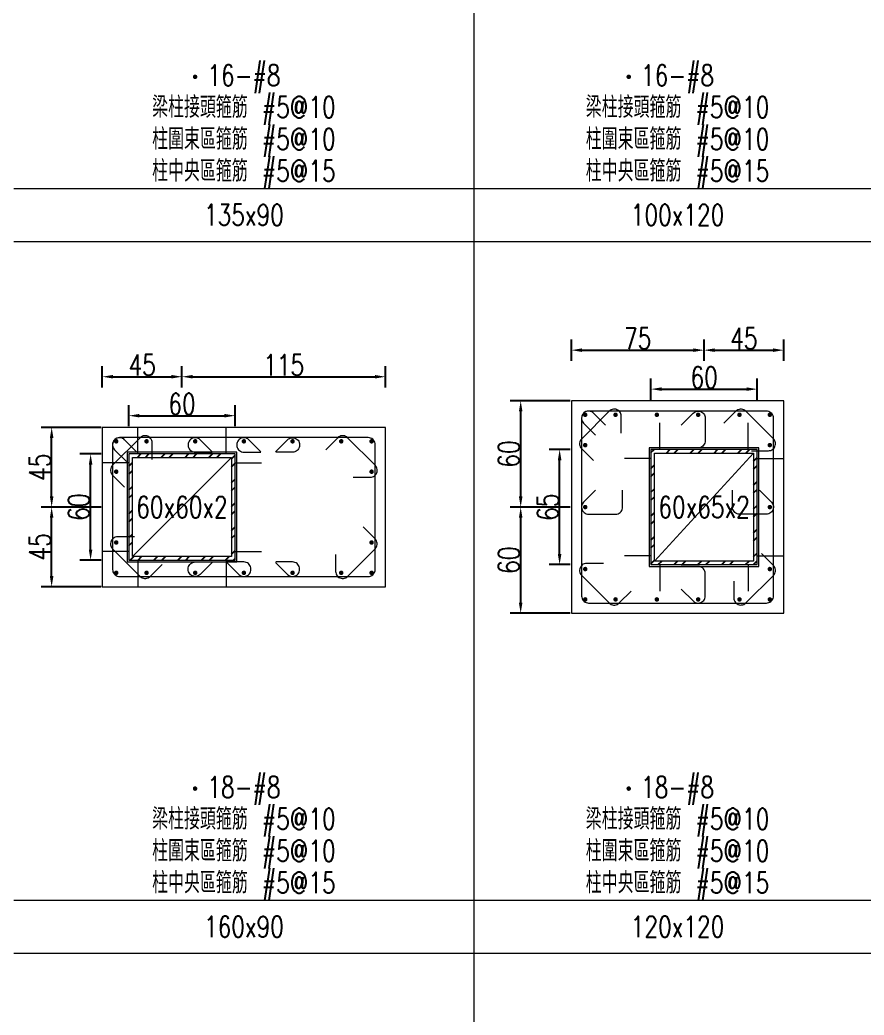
# Model space of a CAD drawing. Header units: millimetres. Extents: x 0 to 3905, y 0 to 8880.
# Drawn here: x 1963 to 2440, y 2779 to 3341 of the extents above; entities that cross this region are included whole.
import ezdxf
from ezdxf.enums import TextEntityAlignment as Align

# ---------------------------------------------------------------- set-up
doc = ezdxf.new("R2010")
doc.units = ezdxf.units.MM
doc.layers.get('DEFPOINTS').update_dxf_attribs({"color": 3})
for name, color, linetype in [('Hatch線', 6, 'Continuous'), ('主筋斷面', 2, 'Continuous'), ('文字-主筋根數', 7, 'Continuous'), ('文字-剪力筋 中央區', 7, 'Continuous'), ('文字-剪力筋-BC', 7, 'Continuous'), ('文字-剪力筋-圍束區', 7, 'Continuous'), ('文字-斷面尺寸', 7, 'Continuous'), ('文字-輔助字', 7, 'Continuous'), ('柱斷面線', 4, 'Continuous'), ('標註字', 4, 'Continuous'), ('箍筋線', 1, 'Continuous'), ('網格線', 7, 'Continuous'), ('鋼柱', 11, 'Continuous')]:
    doc.layers.add(name, color=color, linetype=linetype)
doc.styles.add('note', font='txt.shx', dxfattribs={"width": 0.75, "height": 12})
doc.styles.add('txt', font='txt.shx', dxfattribs={"height": 0.2, "bigfont": 'chineset.shx'})
doc.dimstyles.new('RCAD_DIM', dxfattribs={"dimtxt": 12, "dimasz": 6, "dimexe": 6, "dimexo": 0.625, "dimtad": 1, "dimdec": 0, "dimdsep": 46, "dimtxsty": 'note', "dimcen": 2.5, "dimclrd": 256, "dimclre": 256, "dimclrt": 256, "dimadec": 0, "dimazin": 0, "dimtfac": 1, "dimtmove": 0, "dimatfit": 3, "dimfxl": 0, "dimtolj": 1, "dimarcsym": 0})

# ---------------------------------------------------------------- blocks, each defined once
blk = doc.blocks.new('*D1116')
at = {"layer": 'DEFPOINTS', "color": 0}
for p in [(2085, 3117.62), (2025, 3111), (2085, 3111)]:
    blk.add_point(p, dxfattribs=at)
at = {"layer": '標註字', "lineweight": -2}
for p, q in [((2025, 3111.62), (2025, 3123.62)), ((2085, 3111.62), (2085, 3123.62)), ((2031, 3117.62), (2079, 3117.62))]:
    blk.add_line(p, q, dxfattribs=at)
at = {"layer": '標註字'}
for points in [[(2031, 3118.62), (2031, 3116.62), (2025, 3117.62)], [(2079, 3116.62), (2079, 3118.62), (2085, 3117.62)]]:
    blk.add_solid(points, dxfattribs=at)
at = {"layer": '標註字', "insert": (2055, 3124.25), "char_height": 12, "attachment_point": 5, "style": 'note'}
blk.add_mtext('\\A1;60', dxfattribs=at)
blk = doc.blocks.new('*D1117')
at = {"layer": 'DEFPOINTS', "color": 0}
for p in [(2003.38, 3096), (2010, 3096), (2010, 3036)]:
    blk.add_point(p, dxfattribs=at)
at = {"layer": '標註字', "lineweight": -2}
for p, q in [((2009.38, 3096), (1997.38, 3096)), ((2003.38, 3042), (2003.38, 3090)), ((2009.38, 3036), (1997.38, 3036))]:
    blk.add_line(p, q, dxfattribs=at)
at = {"layer": '標註字'}
for points in [[(2004.38, 3090), (2002.38, 3090), (2003.38, 3096)], [(2002.38, 3042), (2004.38, 3042), (2003.38, 3036)]]:
    blk.add_solid(points, dxfattribs=at)
at = {"layer": '標註字', "insert": (1996.75, 3066), "char_height": 12, "attachment_point": 5, "rotation": 90, "style": 'note'}
blk.add_mtext('\\A1;60', dxfattribs=at)
blk = doc.blocks.new('*D1118')
at = {"layer": 'DEFPOINTS', "color": 0}
for p in [(2055, 3139.62), (2010, 3133), (2055, 3133)]:
    blk.add_point(p, dxfattribs=at)
at = {"layer": '標註字', "lineweight": -2}
for p, q in [((2010, 3133.62), (2010, 3145.62)), ((2055, 3133.62), (2055, 3145.62)), ((2016, 3139.62), (2049, 3139.62))]:
    blk.add_line(p, q, dxfattribs=at)
at = {"layer": '標註字'}
for points in [[(2016, 3140.62), (2016, 3138.62), (2010, 3139.62)], [(2049, 3138.62), (2049, 3140.62), (2055, 3139.62)]]:
    blk.add_solid(points, dxfattribs=at)
at = {"layer": '標註字', "insert": (2032.5, 3146.25), "char_height": 12, "attachment_point": 5, "style": 'note'}
blk.add_mtext('\\A1;45', dxfattribs=at)
blk = doc.blocks.new('*D1119')
at = {"layer": 'DEFPOINTS', "color": 0}
for p in [(2170, 3139.62), (2055, 3133), (2170, 3133)]:
    blk.add_point(p, dxfattribs=at)
at = {"layer": '標註字', "lineweight": -2}
for p, q in [((2055, 3133.62), (2055, 3145.62)), ((2170, 3133.62), (2170, 3145.62)), ((2061, 3139.62), (2164, 3139.62))]:
    blk.add_line(p, q, dxfattribs=at)
at = {"layer": '標註字'}
for points in [[(2061, 3140.62), (2061, 3138.62), (2055, 3139.62)], [(2164, 3138.62), (2164, 3140.62), (2170, 3139.62)]]:
    blk.add_solid(points, dxfattribs=at)
at = {"layer": '標註字', "insert": (2112.5, 3146.25), "char_height": 12, "attachment_point": 5, "style": 'note'}
blk.add_mtext('\\A1;115', dxfattribs=at)
blk = doc.blocks.new('*D1120')
at = {"layer": 'DEFPOINTS', "color": 0}
for p in [(1981.38, 3066), (2010, 3066), (2010, 3021)]:
    blk.add_point(p, dxfattribs=at)
at = {"layer": '標註字', "lineweight": -2}
for p, q in [((2009.38, 3066), (1975.38, 3066)), ((1981.38, 3027), (1981.38, 3060)), ((2009.38, 3021), (1975.38, 3021))]:
    blk.add_line(p, q, dxfattribs=at)
at = {"layer": '標註字'}
for points in [[(1982.38, 3060), (1980.38, 3060), (1981.38, 3066)], [(1980.38, 3027), (1982.38, 3027), (1981.38, 3021)]]:
    blk.add_solid(points, dxfattribs=at)
at = {"layer": '標註字', "insert": (1974.75, 3043.5), "char_height": 12, "attachment_point": 5, "rotation": 90, "style": 'note'}
blk.add_mtext('\\A1;45', dxfattribs=at)
blk = doc.blocks.new('*D1121')
at = {"layer": 'DEFPOINTS', "color": 0}
for p in [(1981.38, 3111), (2010, 3111), (2010, 3066)]:
    blk.add_point(p, dxfattribs=at)
at = {"layer": '標註字', "lineweight": -2}
for p, q in [((2009.38, 3111), (1975.38, 3111)), ((1981.38, 3072), (1981.38, 3105)), ((2009.38, 3066), (1975.38, 3066))]:
    blk.add_line(p, q, dxfattribs=at)
at = {"layer": '標註字'}
for points in [[(1982.38, 3105), (1980.38, 3105), (1981.38, 3111)], [(1980.38, 3072), (1982.38, 3072), (1981.38, 3066)]]:
    blk.add_solid(points, dxfattribs=at)
at = {"layer": '標註字', "insert": (1974.75, 3088.5), "char_height": 12, "attachment_point": 5, "rotation": 90, "style": 'note'}
blk.add_mtext('\\A1;45', dxfattribs=at)
blk = doc.blocks.new('Circle_Filled')
at = {"const_width": 0.5}
blk.add_lwpolyline([(-0.25, 0, 1), (0.25, 0, 1)], format="xyb", close=True, dxfattribs=at)
blk = doc.blocks.new('*D1248')
at = {"layer": 'DEFPOINTS', "color": 0}
for p in [(2380, 3132.62), (2320, 3126), (2380, 3126)]:
    blk.add_point(p, dxfattribs=at)
at = {"layer": '標註字', "lineweight": -2}
for p, q in [((2320, 3126.62), (2320, 3138.62)), ((2380, 3126.62), (2380, 3138.62)), ((2326, 3132.62), (2374, 3132.62))]:
    blk.add_line(p, q, dxfattribs=at)
at = {"layer": '標註字'}
for points in [[(2326, 3133.62), (2326, 3131.62), (2320, 3132.62)], [(2374, 3131.62), (2374, 3133.62), (2380, 3132.62)]]:
    blk.add_solid(points, dxfattribs=at)
at = {"layer": '標註字', "insert": (2350, 3139.25), "char_height": 12, "attachment_point": 5, "style": 'note'}
blk.add_mtext('\\A1;60', dxfattribs=at)
blk = doc.blocks.new('*D1249')
at = {"layer": 'DEFPOINTS', "color": 0}
for p in [(2268.38, 3098.5), (2275, 3098.5), (2275, 3033.5)]:
    blk.add_point(p, dxfattribs=at)
at = {"layer": '標註字', "lineweight": -2}
for p, q in [((2274.38, 3098.5), (2262.38, 3098.5)), ((2268.38, 3039.5), (2268.38, 3092.5)), ((2274.38, 3033.5), (2262.38, 3033.5))]:
    blk.add_line(p, q, dxfattribs=at)
at = {"layer": '標註字'}
for points in [[(2269.38, 3092.5), (2267.38, 3092.5), (2268.38, 3098.5)], [(2267.38, 3039.5), (2269.38, 3039.5), (2268.38, 3033.5)]]:
    blk.add_solid(points, dxfattribs=at)
at = {"layer": '標註字', "insert": (2261.75, 3066), "char_height": 12, "attachment_point": 5, "rotation": 90, "style": 'note'}
blk.add_mtext('\\A1;65', dxfattribs=at)
blk = doc.blocks.new('*D1250')
at = {"layer": 'DEFPOINTS', "color": 0}
for p in [(2350, 3154.62), (2275, 3148), (2350, 3148)]:
    blk.add_point(p, dxfattribs=at)
at = {"layer": '標註字', "lineweight": -2}
for p, q in [((2275, 3148.62), (2275, 3160.62)), ((2350, 3148.62), (2350, 3160.62)), ((2281, 3154.62), (2344, 3154.62))]:
    blk.add_line(p, q, dxfattribs=at)
at = {"layer": '標註字'}
for points in [[(2281, 3155.62), (2281, 3153.62), (2275, 3154.62)], [(2344, 3153.62), (2344, 3155.62), (2350, 3154.62)]]:
    blk.add_solid(points, dxfattribs=at)
at = {"layer": '標註字', "insert": (2312.5, 3161.25), "char_height": 12, "attachment_point": 5, "style": 'note'}
blk.add_mtext('\\A1;75', dxfattribs=at)
blk = doc.blocks.new('*D1251')
at = {"layer": 'DEFPOINTS', "color": 0}
for p in [(2395, 3154.62), (2350, 3148), (2395, 3148)]:
    blk.add_point(p, dxfattribs=at)
at = {"layer": '標註字', "lineweight": -2}
for p, q in [((2350, 3148.62), (2350, 3160.62)), ((2395, 3148.62), (2395, 3160.62)), ((2356, 3154.62), (2389, 3154.62))]:
    blk.add_line(p, q, dxfattribs=at)
at = {"layer": '標註字'}
for points in [[(2356, 3155.62), (2356, 3153.62), (2350, 3154.62)], [(2389, 3153.62), (2389, 3155.62), (2395, 3154.62)]]:
    blk.add_solid(points, dxfattribs=at)
at = {"layer": '標註字', "insert": (2372.5, 3161.25), "char_height": 12, "attachment_point": 5, "style": 'note'}
blk.add_mtext('\\A1;45', dxfattribs=at)
blk = doc.blocks.new('*D1252')
at = {"layer": 'DEFPOINTS', "color": 0}
for p in [(2246.38, 3066), (2275, 3066), (2275, 3006)]:
    blk.add_point(p, dxfattribs=at)
at = {"layer": '標註字', "lineweight": -2}
for p, q in [((2274.38, 3066), (2240.38, 3066)), ((2246.38, 3012), (2246.38, 3060)), ((2274.38, 3006), (2240.38, 3006))]:
    blk.add_line(p, q, dxfattribs=at)
at = {"layer": '標註字'}
for points in [[(2247.38, 3060), (2245.38, 3060), (2246.38, 3066)], [(2245.38, 3012), (2247.38, 3012), (2246.38, 3006)]]:
    blk.add_solid(points, dxfattribs=at)
at = {"layer": '標註字', "insert": (2239.75, 3036), "char_height": 12, "attachment_point": 5, "rotation": 90, "style": 'note'}
blk.add_mtext('\\A1;60', dxfattribs=at)
blk = doc.blocks.new('*D1253')
at = {"layer": 'DEFPOINTS', "color": 0}
for p in [(2246.38, 3126), (2275, 3126), (2275, 3066)]:
    blk.add_point(p, dxfattribs=at)
at = {"layer": '標註字', "lineweight": -2}
for p, q in [((2274.38, 3126), (2240.38, 3126)), ((2246.38, 3072), (2246.38, 3120)), ((2274.38, 3066), (2240.38, 3066))]:
    blk.add_line(p, q, dxfattribs=at)
at = {"layer": '標註字'}
for points in [[(2247.38, 3120), (2245.38, 3120), (2246.38, 3126)], [(2245.38, 3072), (2247.38, 3072), (2246.38, 3066)]]:
    blk.add_solid(points, dxfattribs=at)
at = {"layer": '標註字', "insert": (2239.75, 3096), "char_height": 12, "attachment_point": 5, "rotation": 90, "style": 'note'}
blk.add_mtext('\\A1;60', dxfattribs=at)

msp = doc.modelspace()

# ---------------------------------------------------------------- hatches: boundary and pattern name
at = {"layer": 'Hatch線'}
h = msp.add_hatch(dxfattribs=at)
h.set_pattern_fill('ANSI32', color=256, style=0)
h.paths.add_polyline_path([(2320, 3033.5), (2380, 3033.5), (2380, 3098.5), (2320, 3098.5)], flags=17)
h.paths.add_polyline_path([(2322, 3035.5), (2322, 3096.5), (2378, 3096.5), (2378, 3035.5)])
h = msp.add_hatch(dxfattribs=at)
h.set_pattern_fill('ANSI32', color=256, style=0)
h.paths.add_polyline_path([(2025, 3036), (2085, 3036), (2085, 3096), (2025, 3096)], flags=17)
h.paths.add_polyline_path([(2027, 3038), (2027, 3094), (2083, 3094), (2083, 3038)])

# ---------------------------------------------------------------- linework, layer by layer
at = {"layer": 'DEFPOINTS', "lineweight": 5}
for points in [[(2030, 3096), (2030, 3111)], [(2080, 3096), (2080, 3111)], [(2325, 3098.5), (2325, 3113.5)], [(2375, 3098.5), (2375, 3113.5)], [(2320, 3032.5), (2381, 3032.5), (2381, 3099.5), (2319, 3099.5), (2319, 3032.5), (2320, 3032.5)], [(2025, 3035), (2086, 3035), (2086, 3097), (2024, 3097), (2024, 3035), (2025, 3035)], [(2027, 3038), (2083, 3094)], [(2320, 3093.5), (2305, 3093.5)], [(2322, 3035.5), (2378, 3096.5)], [(2380, 3093.5), (2395, 3093.5)], [(2025, 3091), (2010, 3091)], [(2085, 3091), (2100, 3091)], [(2025, 3041), (2010, 3041)], [(2085, 3041), (2100, 3041)], [(2030, 3036), (2030, 3021)], [(2080, 3036), (2080, 3021)], [(2320, 3038.5), (2305, 3038.5)], [(2380, 3038.5), (2395, 3038.5)], [(2325, 3033.5), (2325, 3018.5)], [(2375, 3033.5), (2375, 3018.5)]]:
    msp.add_lwpolyline(points, dxfattribs=at)
at = {"layer": '柱斷面線', "lineweight": 5}
for points in [[(2275, 3006), (2395, 3006), (2395, 3126), (2275, 3126), (2275, 3006)], [(2010, 3021), (2170, 3021), (2170, 3111), (2010, 3111), (2010, 3021)]]:
    msp.add_lwpolyline(points, dxfattribs=at)
at = {"layer": '箍筋線', "lineweight": 5}
for points in [[(2303.19, 3107.81), (2303.19, 3117.35), (2303.13, 3118.02), (2302.96, 3118.66), (2302.69, 3119.27), (2302.32, 3119.83), (2301.86, 3120.32), (2301.33, 3120.72), (2300.73, 3121.02), (2300.1, 3121.23), (2299.43, 3121.32), (2298.77, 3121.3), (2298.11, 3121.17), (2297.49, 3120.93), (2296.91, 3120.59), (2296.4, 3120.16), (2280.84, 3104.6), (2280.39, 3104.07), (2280.05, 3103.47), (2279.81, 3102.82), (2279.69, 3102.13), (2279.69, 3101.44), (2279.81, 3100.76), (2280.05, 3100.11), (2280.39, 3099.51), (2280.84, 3098.98), (2287.58, 3092.23)], [(2294.33, 3112.29), (2287.58, 3119.04), (2287.07, 3119.47), (2286.49, 3119.81), (2285.87, 3120.05), (2285.22, 3120.18), (2284.55, 3120.2), (2283.89, 3120.11), (2283.25, 3119.9), (2282.66, 3119.6), (2282.12, 3119.19), (2281.66, 3118.71), (2281.29, 3118.15), (2281.02, 3117.54), (2280.85, 3116.9), (2280.79, 3116.23), (2280.79, 3015.77), (2280.86, 3015.08), (2281.03, 3014.41), (2281.33, 3013.78), (2281.72, 3013.21), (2282.21, 3012.72), (2282.78, 3012.33), (2283.41, 3012.03), (2284.08, 3011.86), (2284.77, 3011.79), (2385.23, 3011.79), (2385.92, 3011.86), (2386.59, 3012.03), (2387.22, 3012.33), (2387.79, 3012.72), (2388.28, 3013.21), (2388.67, 3013.78), (2388.97, 3014.41), (2389.14, 3015.08), (2389.21, 3015.77), (2389.21, 3116.23), (2389.14, 3116.92), (2388.97, 3117.59), (2388.67, 3118.22), (2388.28, 3118.79), (2387.79, 3119.28), (2387.22, 3119.67), (2386.59, 3119.97), (2385.92, 3120.14), (2385.23, 3120.21), (2284.77, 3120.21), (2284.1, 3120.15), (2283.46, 3119.98), (2282.85, 3119.71), (2282.29, 3119.34), (2281.81, 3118.88), (2281.4, 3118.34), (2281.1, 3117.75), (2280.89, 3117.11), (2280.8, 3116.45), (2280.82, 3115.78), (2280.95, 3115.13), (2281.19, 3114.51), (2281.53, 3113.93), (2281.96, 3113.42), (2288.71, 3106.67)], [(2337.11, 3112.29), (2343.86, 3119.04), (2344.37, 3119.47), (2344.94, 3119.81), (2345.57, 3120.05), (2346.22, 3120.18), (2346.89, 3120.2), (2347.55, 3120.11), (2348.19, 3119.9), (2348.78, 3119.6), (2349.32, 3119.19), (2349.77, 3118.71), (2350.15, 3118.15), (2350.42, 3117.54), (2350.59, 3116.9), (2350.64, 3116.23), (2350.64, 3103.47), (2350.58, 3102.78), (2350.4, 3102.12), (2350.11, 3101.49), (2349.71, 3100.92), (2349.22, 3100.43), (2348.65, 3100.03), (2348.03, 3099.74), (2347.36, 3099.56), (2346.67, 3099.5), (2337.13, 3099.5)], [(2376.81, 3097.81), (2386.35, 3097.81), (2387.02, 3097.87), (2387.66, 3098.04), (2388.27, 3098.31), (2388.83, 3098.68), (2389.32, 3099.14), (2389.72, 3099.67), (2390.02, 3100.27), (2390.23, 3100.9), (2390.32, 3101.57), (2390.3, 3102.23), (2390.17, 3102.89), (2389.93, 3103.51), (2389.59, 3104.09), (2389.16, 3104.6), (2373.6, 3120.16), (2373.07, 3120.61), (2372.47, 3120.95), (2371.82, 3121.19), (2371.13, 3121.31), (2370.44, 3121.31), (2369.76, 3121.19), (2369.11, 3120.95), (2368.51, 3120.61), (2367.98, 3120.16), (2361.23, 3113.42)], [(2038.19, 3092.81), (2038.19, 3102.35), (2038.13, 3103.02), (2037.96, 3103.66), (2037.69, 3104.27), (2037.32, 3104.83), (2036.86, 3105.32), (2036.33, 3105.72), (2035.73, 3106.02), (2035.1, 3106.23), (2034.43, 3106.32), (2033.77, 3106.3), (2033.11, 3106.17), (2032.49, 3105.93), (2031.91, 3105.59), (2031.4, 3105.16), (2015.84, 3089.6), (2015.39, 3089.07), (2015.05, 3088.47), (2014.81, 3087.82), (2014.69, 3087.13), (2014.69, 3086.44), (2014.81, 3085.76), (2015.05, 3085.11), (2015.39, 3084.51), (2015.84, 3083.98), (2022.58, 3077.23)], [(2029.33, 3097.29), (2022.58, 3104.04), (2022.07, 3104.47), (2021.49, 3104.81), (2020.87, 3105.05), (2020.22, 3105.18), (2019.55, 3105.2), (2018.89, 3105.11), (2018.25, 3104.9), (2017.66, 3104.6), (2017.12, 3104.19), (2016.66, 3103.71), (2016.29, 3103.15), (2016.02, 3102.54), (2015.85, 3101.9), (2015.79, 3101.23), (2015.79, 3030.77), (2015.86, 3030.08), (2016.03, 3029.41), (2016.33, 3028.78), (2016.72, 3028.21), (2017.21, 3027.72), (2017.78, 3027.33), (2018.41, 3027.03), (2019.08, 3026.86), (2019.77, 3026.79), (2160.23, 3026.79), (2160.92, 3026.86), (2161.59, 3027.03), (2162.22, 3027.33), (2162.79, 3027.72), (2163.28, 3028.21), (2163.67, 3028.78), (2163.97, 3029.41), (2164.14, 3030.08), (2164.21, 3030.77), (2164.21, 3101.23), (2164.14, 3101.92), (2163.97, 3102.59), (2163.67, 3103.22), (2163.28, 3103.79), (2162.79, 3104.28), (2162.22, 3104.67), (2161.59, 3104.97), (2160.92, 3105.14), (2160.23, 3105.21), (2019.77, 3105.21), (2019.1, 3105.15), (2018.46, 3104.98), (2017.85, 3104.71), (2017.29, 3104.34), (2016.81, 3103.88), (2016.4, 3103.34), (2016.1, 3102.75), (2015.89, 3102.11), (2015.8, 3101.45), (2015.82, 3100.78), (2015.95, 3100.13), (2016.19, 3099.51), (2016.53, 3098.93), (2016.96, 3098.42), (2023.71, 3091.67)], [(2072.06, 3097.29), (2065.31, 3104.04), (2064.8, 3104.47), (2064.22, 3104.81), (2063.6, 3105.05), (2062.95, 3105.18), (2062.28, 3105.2), (2061.62, 3105.11), (2060.98, 3104.9), (2060.39, 3104.6), (2059.85, 3104.19), (2059.39, 3103.71), (2059.02, 3103.15), (2058.75, 3102.54), (2058.58, 3101.9), (2058.52, 3101.23), (2058.52, 3100.97), (2058.59, 3100.28), (2058.76, 3099.62), (2059.06, 3098.99), (2059.45, 3098.42), (2059.94, 3097.93), (2060.51, 3097.53), (2061.14, 3097.24), (2061.81, 3097.06), (2062.5, 3097), (2072.04, 3097)], [(2099.56, 3097.29), (2092.81, 3104.04), (2092.3, 3104.47), (2091.72, 3104.81), (2091.1, 3105.05), (2090.45, 3105.18), (2089.78, 3105.2), (2089.12, 3105.11), (2088.48, 3104.9), (2087.89, 3104.6), (2087.35, 3104.19), (2086.89, 3103.71), (2086.52, 3103.15), (2086.25, 3102.54), (2086.08, 3101.9), (2086.03, 3101.23), (2086.03, 3100.97), (2086.09, 3100.28), (2086.26, 3099.62), (2086.56, 3098.99), (2086.95, 3098.42), (2087.44, 3097.93), (2088.01, 3097.53), (2088.64, 3097.24), (2089.31, 3097.06), (2090, 3097), (2099.54, 3097)], [(2107.94, 3097.29), (2114.69, 3104.04), (2115.2, 3104.47), (2115.78, 3104.81), (2116.4, 3105.05), (2117.05, 3105.18), (2117.72, 3105.2), (2118.38, 3105.11), (2119.02, 3104.9), (2119.61, 3104.6), (2120.15, 3104.19), (2120.61, 3103.71), (2120.98, 3103.15), (2121.25, 3102.54), (2121.42, 3101.9), (2121.48, 3101.23), (2121.48, 3100.97), (2121.41, 3100.28), (2121.24, 3099.62), (2120.94, 3098.99), (2120.55, 3098.42), (2120.06, 3097.93), (2119.49, 3097.53), (2118.86, 3097.24), (2118.19, 3097.06), (2117.5, 3097), (2107.96, 3097)], [(2151.81, 3082.81), (2161.35, 3082.81), (2162.02, 3082.87), (2162.66, 3083.04), (2163.27, 3083.31), (2163.83, 3083.68), (2164.32, 3084.14), (2164.72, 3084.67), (2165.02, 3085.27), (2165.23, 3085.9), (2165.32, 3086.57), (2165.3, 3087.23), (2165.17, 3087.89), (2164.93, 3088.51), (2164.59, 3089.09), (2164.16, 3089.6), (2148.6, 3105.16), (2148.07, 3105.61), (2147.47, 3105.95), (2146.82, 3106.19), (2146.13, 3106.31), (2145.44, 3106.31), (2144.76, 3106.19), (2144.11, 3105.95), (2143.51, 3105.61), (2142.98, 3105.16), (2136.23, 3098.42)], [(2288.71, 3075.56), (2281.96, 3068.81), (2281.53, 3068.3), (2281.19, 3067.72), (2280.95, 3067.1), (2280.82, 3066.45), (2280.8, 3065.78), (2280.89, 3065.12), (2281.1, 3064.48), (2281.4, 3063.89), (2281.81, 3063.35), (2282.29, 3062.89), (2282.85, 3062.52), (2283.46, 3062.25), (2284.1, 3062.08), (2284.77, 3062.03), (2300.03, 3062.03), (2300.72, 3062.09), (2301.38, 3062.26), (2302.01, 3062.56), (2302.58, 3062.95), (2303.07, 3063.44), (2303.47, 3064.01), (2303.76, 3064.64), (2303.94, 3065.31), (2304, 3066), (2304, 3075.54)], [(2381.29, 3075.56), (2388.04, 3068.81), (2388.47, 3068.3), (2388.81, 3067.72), (2389.05, 3067.1), (2389.18, 3066.45), (2389.2, 3065.78), (2389.11, 3065.12), (2388.9, 3064.48), (2388.6, 3063.89), (2388.19, 3063.35), (2387.71, 3062.89), (2387.15, 3062.52), (2386.54, 3062.25), (2385.9, 3062.08), (2385.23, 3062.03), (2369.97, 3062.03), (2369.28, 3062.09), (2368.62, 3062.26), (2367.99, 3062.56), (2367.42, 3062.95), (2366.93, 3063.44), (2366.53, 3064.01), (2366.24, 3064.64), (2366.06, 3065.31), (2366, 3066), (2366, 3075.54)], [(2141.81, 3039.19), (2141.81, 3029.65), (2141.87, 3028.98), (2142.04, 3028.34), (2142.31, 3027.73), (2142.68, 3027.17), (2143.14, 3026.68), (2143.67, 3026.28), (2144.27, 3025.98), (2144.9, 3025.77), (2145.57, 3025.68), (2146.23, 3025.7), (2146.89, 3025.83), (2147.51, 3026.07), (2148.09, 3026.41), (2148.6, 3026.84), (2164.16, 3042.4), (2164.61, 3042.93), (2164.95, 3043.53), (2165.19, 3044.18), (2165.31, 3044.87), (2165.31, 3045.56), (2165.19, 3046.24), (2164.95, 3046.89), (2164.61, 3047.49), (2164.16, 3048.02), (2157.42, 3054.77)], [(2028.19, 3049.19), (2018.65, 3049.19), (2017.98, 3049.13), (2017.34, 3048.96), (2016.73, 3048.69), (2016.17, 3048.32), (2015.68, 3047.86), (2015.28, 3047.33), (2014.98, 3046.73), (2014.77, 3046.1), (2014.68, 3045.43), (2014.7, 3044.77), (2014.83, 3044.11), (2015.07, 3043.49), (2015.41, 3042.91), (2015.84, 3042.4), (2031.4, 3026.84), (2031.93, 3026.39), (2032.53, 3026.05), (2033.18, 3025.81), (2033.87, 3025.69), (2034.56, 3025.69), (2035.24, 3025.81), (2035.89, 3026.05), (2036.49, 3026.39), (2037.02, 3026.84), (2043.77, 3033.58)], [(2366.81, 3024.19), (2366.81, 3014.65), (2366.87, 3013.98), (2367.04, 3013.34), (2367.31, 3012.73), (2367.68, 3012.17), (2368.14, 3011.68), (2368.67, 3011.28), (2369.27, 3010.98), (2369.9, 3010.77), (2370.57, 3010.68), (2371.23, 3010.7), (2371.89, 3010.83), (2372.51, 3011.07), (2373.09, 3011.41), (2373.6, 3011.84), (2389.16, 3027.4), (2389.61, 3027.93), (2389.95, 3028.53), (2390.19, 3029.18), (2390.31, 3029.87), (2390.31, 3030.56), (2390.19, 3031.24), (2389.95, 3031.89), (2389.61, 3032.49), (2389.16, 3033.02), (2382.42, 3039.77)], [(2072.06, 3034.71), (2065.31, 3027.96), (2064.8, 3027.53), (2064.22, 3027.19), (2063.6, 3026.95), (2062.95, 3026.82), (2062.28, 3026.8), (2061.62, 3026.89), (2060.98, 3027.1), (2060.39, 3027.4), (2059.85, 3027.81), (2059.39, 3028.29), (2059.02, 3028.85), (2058.75, 3029.46), (2058.58, 3030.1), (2058.52, 3030.77), (2058.52, 3031.03), (2058.59, 3031.72), (2058.76, 3032.38), (2059.06, 3033.01), (2059.45, 3033.58), (2059.94, 3034.07), (2060.51, 3034.47), (2061.14, 3034.76), (2061.81, 3034.94), (2062.5, 3035), (2072.04, 3035)], [(2080.44, 3034.71), (2087.19, 3027.96), (2087.7, 3027.53), (2088.28, 3027.19), (2088.9, 3026.95), (2089.55, 3026.82), (2090.22, 3026.8), (2090.88, 3026.89), (2091.52, 3027.1), (2092.11, 3027.4), (2092.65, 3027.81), (2093.11, 3028.29), (2093.48, 3028.85), (2093.75, 3029.46), (2093.92, 3030.1), (2093.97, 3030.77), (2093.97, 3031.03), (2093.91, 3031.72), (2093.74, 3032.38), (2093.44, 3033.01), (2093.05, 3033.58), (2092.56, 3034.07), (2091.99, 3034.47), (2091.36, 3034.76), (2090.69, 3034.94), (2090, 3035), (2080.46, 3035)], [(2107.94, 3034.71), (2114.69, 3027.96), (2115.2, 3027.53), (2115.78, 3027.19), (2116.4, 3026.95), (2117.05, 3026.82), (2117.72, 3026.8), (2118.38, 3026.89), (2119.02, 3027.1), (2119.61, 3027.4), (2120.15, 3027.81), (2120.61, 3028.29), (2120.98, 3028.85), (2121.25, 3029.46), (2121.42, 3030.1), (2121.48, 3030.77), (2121.48, 3031.03), (2121.41, 3031.72), (2121.24, 3032.38), (2120.94, 3033.01), (2120.55, 3033.58), (2120.06, 3034.07), (2119.49, 3034.47), (2118.86, 3034.76), (2118.19, 3034.94), (2117.5, 3035), (2107.96, 3035)], [(2293.19, 3034.19), (2283.65, 3034.19), (2282.98, 3034.13), (2282.34, 3033.96), (2281.73, 3033.69), (2281.17, 3033.32), (2280.68, 3032.86), (2280.28, 3032.33), (2279.98, 3031.73), (2279.77, 3031.1), (2279.68, 3030.43), (2279.7, 3029.77), (2279.83, 3029.11), (2280.07, 3028.49), (2280.41, 3027.91), (2280.84, 3027.4), (2296.4, 3011.84), (2296.93, 3011.39), (2297.53, 3011.05), (2298.18, 3010.81), (2298.87, 3010.69), (2299.56, 3010.69), (2300.24, 3010.81), (2300.89, 3011.05), (2301.49, 3011.39), (2302.02, 3011.84), (2308.77, 3018.58)], [(2337.11, 3019.71), (2343.86, 3012.96), (2344.37, 3012.53), (2344.94, 3012.19), (2345.57, 3011.95), (2346.22, 3011.82), (2346.89, 3011.8), (2347.55, 3011.89), (2348.19, 3012.1), (2348.78, 3012.4), (2349.32, 3012.81), (2349.77, 3013.29), (2350.15, 3013.85), (2350.42, 3014.46), (2350.59, 3015.1), (2350.64, 3015.77), (2350.64, 3028.53), (2350.58, 3029.22), (2350.4, 3029.88), (2350.11, 3030.51), (2349.71, 3031.08), (2349.22, 3031.57), (2348.65, 3031.97), (2348.03, 3032.26), (2347.36, 3032.44), (2346.67, 3032.5), (2337.13, 3032.5)]]:
    msp.add_lwpolyline(points, dxfattribs=at)
at = {"layer": '網格線', "lineweight": 5}
for points in [[(2220, 3618), (2220, 3246)], [(1960, 3246), (2220, 3246)], [(2220, 3246), (2450, 3246)], [(2220, 3246), (2220, 3216)], [(1960, 3216), (2220, 3216)], [(2220, 3216), (2450, 3216)], [(2220, 3216), (2220, 2844)], [(1960, 2844), (2220, 2844)], [(2220, 2844), (2450, 2844)], [(2220, 2844), (2220, 2814)], [(1960, 2814), (2220, 2814)], [(2220, 2814), (2450, 2814)], [(2220, 2814), (2220, 2442)]]:
    msp.add_lwpolyline(points, dxfattribs=at)
at = {"layer": '鋼柱', "lineweight": 5}
for points in [[(2320, 3033.5), (2380, 3033.5), (2380, 3098.5), (2320, 3098.5), (2320, 3033.5)], [(2025, 3036), (2085, 3036), (2085, 3096), (2025, 3096), (2025, 3036)], [(2027, 3038), (2027, 3094), (2083, 3094), (2083, 3038), (2027, 3038)], [(2322, 3035.5), (2322, 3096.5), (2378, 3096.5), (2378, 3035.5), (2322, 3035.5)]]:
    msp.add_lwpolyline(points, dxfattribs=at)

# ---------------------------------------------------------------- block references
at = {"layer": '主筋斷面', "lineweight": 5, "xscale": 2.539999961853027, "yscale": 2.539999961853027}
for p in [(2062.42, 3309), (2307.42, 3309), (2282.86, 3118.14), (2300, 3118.14), (2323.33, 3118.14), (2346.67, 3118.14), (2370, 3118.14), (2387.14, 3118.14), (2017.86, 3103.14), (2035, 3103.14), (2062.5, 3103.14), (2090, 3103.14), (2117.5, 3103.14), (2145, 3103.14), (2162.14, 3103.14), (2282.86, 3101), (2387.14, 3101), (2017.86, 3086), (2162.14, 3086), (2282.86, 3066), (2387.14, 3066), (2017.86, 3046), (2162.14, 3046), (2017.86, 3028.86), (2035, 3028.86), (2062.5, 3028.86), (2090, 3028.86), (2117.5, 3028.86), (2145, 3028.86), (2162.14, 3028.86), (2282.86, 3031), (2387.14, 3031), (2282.86, 3013.86), (2300, 3013.86), (2323.33, 3013.86), (2346.67, 3013.86), (2370, 3013.86), (2387.14, 3013.86), (2062.42, 2907), (2307.42, 2907)]:
    msp.add_blockref('Circle_Filled', p, dxfattribs=at)

# ---------------------------------------------------------------- texts
at = {"layer": '文字-主筋根數', "style": 'txt', "width": 0.75}
for s, p in [('16-#8', (2090, 3309)), ('16-#8', (2335, 3309)), ('18-#8', (2090, 2907)), ('18-#8', (2335, 2907))]:
    msp.add_text(s, height=12, dxfattribs=at).set_placement(p, align=Align.MIDDLE)
at = {"layer": '文字-剪力筋 中央區', "style": 'txt', "width": 0.75}
for p in [(2090, 3255), (2335, 3255), (2090, 2853), (2335, 2853)]:
    msp.add_text('柱中央區箍筋 #5@15', height=12, dxfattribs=at).set_placement(p, align=Align.MIDDLE)
at = {"layer": '文字-剪力筋-BC', "style": 'txt', "width": 0.75}
for p in [(2090, 3291), (2335, 3291), (2090, 2889), (2335, 2889)]:
    msp.add_text('梁柱接頭箍筋 #5@10', height=12, dxfattribs=at).set_placement(p, align=Align.MIDDLE)
at = {"layer": '文字-剪力筋-圍束區', "style": 'txt', "width": 0.75}
for p in [(2090, 3273), (2335, 3273), (2090, 2871), (2335, 2871)]:
    msp.add_text('柱圍束區箍筋 #5@10', height=12, dxfattribs=at).set_placement(p, align=Align.MIDDLE)
at = {"layer": '文字-斷面尺寸', "style": 'txt', "width": 0.75}
for s, p in [('135x90', (2090, 3231)), ('100x120', (2335, 3231)), ('160x90', (2090, 2829)), ('120x120', (2335, 2829))]:
    msp.add_text(s, height=12, dxfattribs=at).set_placement(p, align=Align.MIDDLE)
at = {"layer": '文字-輔助字', "style": 'txt', "width": 0.75}
for s, p in [('60x60x2', (2055, 3066)), ('60x65x2', (2350, 3066))]:
    msp.add_text(s, height=12, dxfattribs=at).set_placement(p, align=Align.MIDDLE)

# ---------------------------------------------------------------- dimensions: what is measured, and where the dimension line sits
at = {"layer": '標註字'}
for base, p1, p2, picture, middle in [((2350, 3154.62), (2275, 3148), (2350, 3148), '*D1250', (2312.5, 3161.25)), ((2395, 3154.62), (2350, 3148), (2395, 3148), '*D1251', (2372.5, 3161.25)), ((2055, 3139.62), (2010, 3133), (2055, 3133), '*D1118', (2032.5, 3146.25)), ((2170, 3139.62), (2055, 3133), (2170, 3133), '*D1119', (2112.5, 3146.25)), ((2380, 3132.62), (2320, 3126), (2380, 3126), '*D1248', (2350, 3139.25)), ((2085, 3117.62), (2025, 3111), (2085, 3111), '*D1116', (2055, 3124.25))]:
    dim = msp.add_linear_dim(base=base, p1=p1, p2=p2, dimstyle='RCAD_DIM', dxfattribs=at)
    dim.commit()
    dim.dimension.update_dxf_attribs({"geometry": picture, "text_midpoint": middle})
for base, p1, p2, picture, middle in [((2246.38, 3126), (2275, 3066), (2275, 3126), '*D1253', (2239.75, 3096)), ((1981.38, 3111), (2010, 3066), (2010, 3111), '*D1121', (1974.75, 3088.5)), ((2268.38, 3098.5), (2275, 3033.5), (2275, 3098.5), '*D1249', (2261.75, 3066)), ((2003.38, 3096), (2010, 3036), (2010, 3096), '*D1117', (1996.75, 3066)), ((1981.38, 3066), (2010, 3021), (2010, 3066), '*D1120', (1974.75, 3043.5)), ((2246.38, 3066), (2275, 3006), (2275, 3066), '*D1252', (2239.75, 3036))]:
    dim = msp.add_linear_dim(base=base, p1=p1, p2=p2, angle=90, dimstyle='RCAD_DIM', dxfattribs=at)
    dim.commit()
    dim.dimension.update_dxf_attribs({"geometry": picture, "text_midpoint": middle})

doc.saveas('drawing.dxf')
